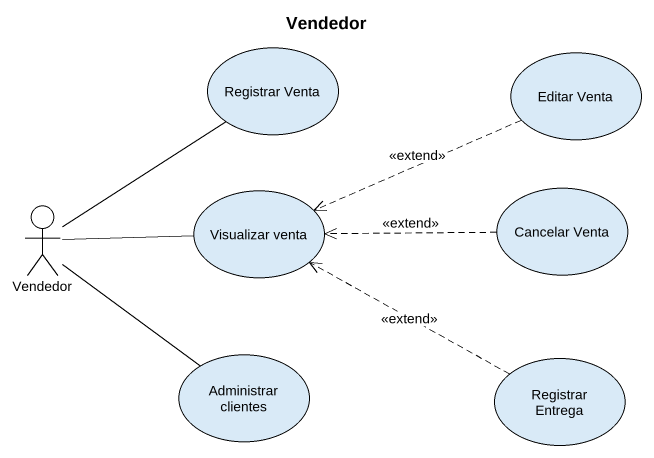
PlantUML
@startuml
title Vendedor
usecase "Registrar Venta" as Registrar_Venta
usecase "Editar Venta" as Editar_Venta
usecase "Visualizar venta" as Visualizar_venta
usecase "Cancelar Venta" as Cancelar_Venta
actor Vendedor
usecase "Administrar clientes" as Administrar_clientes
usecase "Registrar Entrega" as Registrar_Entrega
Editar_Venta .left.> Visualizar_venta : <<extend>>
Cancelar_Venta .left.> Visualizar_venta : <<extend>>
Vendedor -up- Registrar_Venta
Vendedor -right- Visualizar_venta
Vendedor -- Administrar_clientes
Registrar_Entrega .left.> Visualizar_venta : <<extend>>
@enduml
